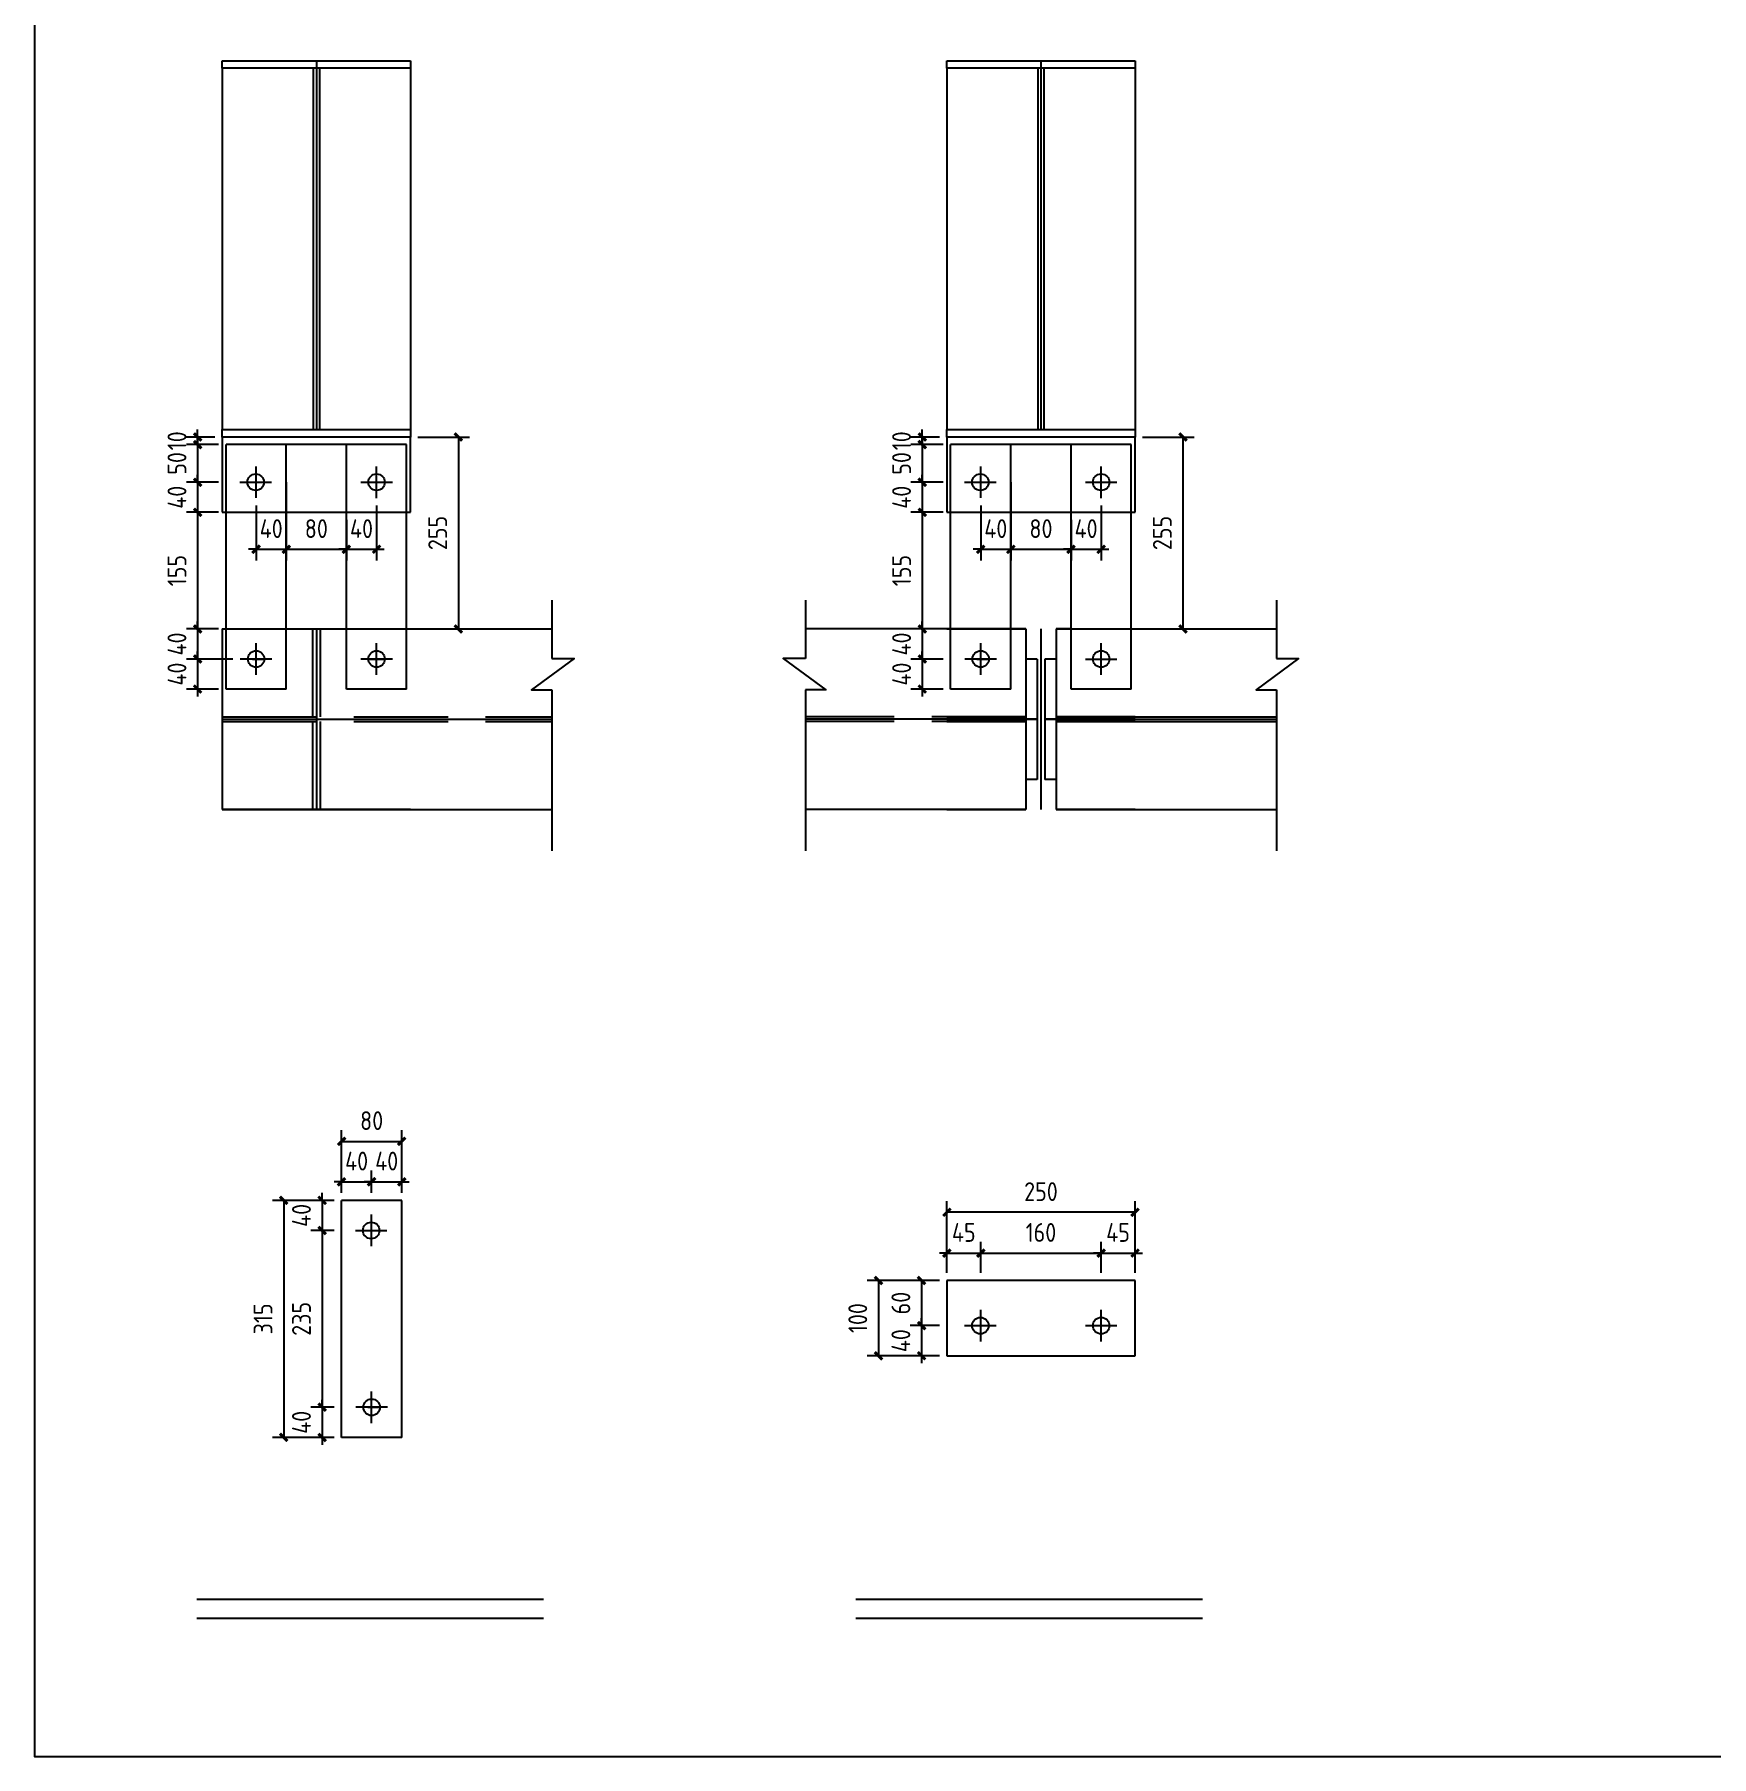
# Model space of a CAD drawing. Extents: x 564571 to 676920, y 109762 to 182243.
# Drawn here: x 570594 to 575051, y 164512 to 169089 of the extents above; entities that cross this region are included whole.
import ezdxf

# ---------------------------------------------------------------- set-up
doc = ezdxf.new("R2010")
doc.units = 0
doc.header["$LTSCALE"] = 1000
doc.header["$MEASUREMENT"] = 0
doc.linetypes.add('DASH', pattern=[0.35, 0.25, -0.1])
doc.styles.get("Standard").update_dxf_attribs({"font": 'gbenor.shx', "bigfont": 'gbcbig.shx'})
doc.dimstyles.get("Standard").update_dxf_attribs({"dimscale": 100, "dimtxt": 3.5, "dimasz": 1, "dimexe": 2.5, "dimexo": 3, "dimgap": 1.5, "dimtad": 1, "dimdec": 0, "dimzin": 0, "dimdsep": 46, "dimtxsty": 'Standard', "dimblk": 'ARCHTICK', "dimcen": 0.09, "dimadec": 0, "dimazin": 0, "dimtfac": 1, "dimtdec": 0, "dimtix": 1, "dimtmove": 2, "dimatfit": 3, "dimfxl": 1, "dimtolj": 1, "dimtzin": 0, "dimarcsym": 0})

# ---------------------------------------------------------------- blocks, each defined once
blk = doc.blocks.new('_ArchTick')
at = {"color": 0, "linetype": 'ByBlock', "const_width": 0.4}
blk.add_lwpolyline([(-0.5, -0.5), (0.5, 0.5)], dxfattribs=at)
blk = doc.blocks.new('*D282')
at = {"color": 3, "lineweight": -2}
for p, q in [((571027.9, 168019.3), (571027.9, 168039.3)), ((571073.3, 168019.3), (570997.9, 168019.3)), ((571083.3, 167999.3), (570997.9, 167999.3)), ((571027.9, 168019.3), (571027.9, 167999.3)), ((571027.9, 167999.3), (571027.9, 167979.3))]:
    blk.add_line(p, q, dxfattribs=at)
at = {"layer": 'Defpoints', "color": 0}
for p in [(571027.9, 167999.3), (571093.3, 168019.3), (571103.3, 167999.3)]:
    blk.add_point(p, dxfattribs=at)
at = {"color": 3, "lineweight": -2, "xscale": 20, "yscale": 20, "zscale": 20}
for p, rotation in [((571027.9, 168019.3), 270), ((571027.9, 167999.3), 90)]:
    blk.add_blockref('_ArchTick', p, dxfattribs=dict(at, rotation=rotation))
at = {"color": 0, "insert": (570972.9, 168009.3), "char_height": 50, "attachment_point": 5, "rotation": 90}
blk.add_mtext('\\A1;10', dxfattribs=at)
blk = doc.blocks.new('*D283')
at = {"color": 3, "lineweight": -2}
for p, q in [((571083.3, 167999.3), (570997.9, 167999.3)), ((571027.9, 167999.3), (571027.9, 168019.3)), ((571027.9, 167999.3), (571027.9, 167899.3)), ((571083.3, 167899.3), (570997.9, 167899.3)), ((571027.9, 167899.3), (571027.9, 167879.3))]:
    blk.add_line(p, q, dxfattribs=at)
at = {"layer": 'Defpoints', "color": 0}
for p in [(571103.3, 167999.3), (571027.9, 167899.3), (571103.3, 167899.3)]:
    blk.add_point(p, dxfattribs=at)
at = {"color": 3, "lineweight": -2, "xscale": 20, "yscale": 20, "zscale": 20}
for p, rotation in [((571027.9, 167999.3), 270), ((571027.9, 167899.3), 90)]:
    blk.add_blockref('_ArchTick', p, dxfattribs=dict(at, rotation=rotation))
at = {"color": 0, "insert": (570972.9, 167949.3), "char_height": 50, "attachment_point": 5, "rotation": 90}
blk.add_mtext('\\A1;50', dxfattribs=at)
blk = doc.blocks.new('*D284')
at = {"color": 3, "lineweight": -2}
for p, q in [((571083.3, 167899.3), (570997.9, 167899.3)), ((571027.9, 167899.3), (571027.9, 167919.3)), ((571027.9, 167899.3), (571027.9, 167819.3)), ((571083.3, 167819.3), (570997.9, 167819.3)), ((571027.9, 167819.3), (571027.9, 167799.3))]:
    blk.add_line(p, q, dxfattribs=at)
at = {"layer": 'Defpoints', "color": 0}
for p in [(571103.3, 167899.3), (571027.9, 167819.3), (571103.3, 167819.3)]:
    blk.add_point(p, dxfattribs=at)
at = {"color": 3, "lineweight": -2, "xscale": 20, "yscale": 20, "zscale": 20}
for p, rotation in [((571027.9, 167899.3), 270), ((571027.9, 167819.3), 90)]:
    blk.add_blockref('_ArchTick', p, dxfattribs=dict(at, rotation=rotation))
at = {"color": 0, "insert": (570972.9, 167859.3), "char_height": 50, "attachment_point": 5, "rotation": 90}
blk.add_mtext('\\A1;40', dxfattribs=at)
blk = doc.blocks.new('*D285')
at = {"color": 3, "lineweight": -2}
for p, q in [((571083.3, 167819.3), (570997.9, 167819.3)), ((571027.9, 167819.3), (571027.9, 167509.3)), ((571083.3, 167509.3), (570997.9, 167509.3))]:
    blk.add_line(p, q, dxfattribs=at)
at = {"layer": 'Defpoints', "color": 0}
for p in [(571103.3, 167819.3), (571027.9, 167509.3), (571103.3, 167509.3)]:
    blk.add_point(p, dxfattribs=at)
at = {"color": 3, "lineweight": -2, "xscale": 20, "yscale": 20, "zscale": 20}
for p, rotation in [((571027.9, 167819.3), 90), ((571027.9, 167509.3), 270)]:
    blk.add_blockref('_ArchTick', p, dxfattribs=dict(at, rotation=rotation))
at = {"color": 0, "insert": (570972.9, 167664.3), "char_height": 50, "attachment_point": 5, "rotation": 90}
blk.add_mtext('\\A1;155', dxfattribs=at)
blk = doc.blocks.new('*D286')
at = {"color": 3, "lineweight": -2}
for p, q in [((571027.9, 167509.3), (571027.9, 167529.3)), ((571083.3, 167509.3), (570997.9, 167509.3)), ((571027.9, 167509.3), (571027.9, 167429.3)), ((571121.3, 167429.3), (570997.9, 167429.3)), ((571027.9, 167429.3), (571027.9, 167409.3))]:
    blk.add_line(p, q, dxfattribs=at)
at = {"layer": 'Defpoints', "color": 0}
for p in [(571103.3, 167509.3), (571027.9, 167429.3), (571141.3, 167429.3)]:
    blk.add_point(p, dxfattribs=at)
at = {"color": 3, "lineweight": -2, "xscale": 20, "yscale": 20, "zscale": 20}
for p, rotation in [((571027.9, 167509.3), 270), ((571027.9, 167429.3), 90)]:
    blk.add_blockref('_ArchTick', p, dxfattribs=dict(at, rotation=rotation))
at = {"color": 0, "insert": (570972.9, 167469.3), "char_height": 50, "attachment_point": 5, "rotation": 90}
blk.add_mtext('\\A1;40', dxfattribs=at)
blk = doc.blocks.new('*D287')
at = {"color": 3, "lineweight": -2}
for p, q in [((571027.9, 167429.3), (571027.9, 167449.3)), ((571121.3, 167429.3), (570997.9, 167429.3)), ((571027.9, 167429.3), (571027.9, 167349.3)), ((571083.3, 167349.3), (570997.9, 167349.3)), ((571027.9, 167349.3), (571027.9, 167329.3))]:
    blk.add_line(p, q, dxfattribs=at)
at = {"layer": 'Defpoints', "color": 0}
for p in [(571141.3, 167429.3), (571027.9, 167349.3), (571103.3, 167349.3)]:
    blk.add_point(p, dxfattribs=at)
at = {"color": 3, "lineweight": -2, "xscale": 20, "yscale": 20, "zscale": 20}
for p, rotation in [((571027.9, 167429.3), 270), ((571027.9, 167349.3), 90)]:
    blk.add_blockref('_ArchTick', p, dxfattribs=dict(at, rotation=rotation))
at = {"color": 0, "insert": (570972.9, 167389.3), "char_height": 50, "attachment_point": 5, "rotation": 90}
blk.add_mtext('\\A1;40', dxfattribs=at)
blk = doc.blocks.new('*D288')
at = {"color": 3, "lineweight": -2}
for p, q in [((571613.3, 168019.3), (571750.8, 168019.3)), ((571720.8, 168019.3), (571720.8, 167509.3)), ((571613.3, 167509.3), (571750.8, 167509.3))]:
    blk.add_line(p, q, dxfattribs=at)
at = {"layer": 'Defpoints', "color": 0}
for p in [(571593.3, 168019.3), (571593.3, 167509.3), (571720.8, 167509.3)]:
    blk.add_point(p, dxfattribs=at)
at = {"color": 3, "lineweight": -2, "xscale": 20, "yscale": 20, "zscale": 20}
for p, rotation in [((571720.8, 168019.3), 90), ((571720.8, 167509.3), 270)]:
    blk.add_blockref('_ArchTick', p, dxfattribs=dict(at, rotation=rotation))
at = {"color": 0, "insert": (571665.8, 167764.3), "char_height": 50, "attachment_point": 5, "rotation": 90}
blk.add_mtext('\\A1;255', dxfattribs=at)
blk = doc.blocks.new('*D290')
at = {"color": 3, "lineweight": -2}
for p, q in [((572953.7, 168019.3), (572953.7, 168039.3)), ((572999.1, 168019.3), (572923.7, 168019.3)), ((573009.1, 167999.3), (572923.7, 167999.3)), ((572953.7, 168019.3), (572953.7, 167999.3)), ((572953.7, 167999.3), (572953.7, 167979.3))]:
    blk.add_line(p, q, dxfattribs=at)
at = {"layer": 'Defpoints', "color": 0}
for p in [(572953.7, 167999.3), (573019.1, 168019.3), (573029.1, 167999.3)]:
    blk.add_point(p, dxfattribs=at)
at = {"color": 3, "lineweight": -2, "xscale": 20, "yscale": 20, "zscale": 20}
for p, rotation in [((572953.7, 168019.3), 270), ((572953.7, 167999.3), 90)]:
    blk.add_blockref('_ArchTick', p, dxfattribs=dict(at, rotation=rotation))
at = {"color": 0, "insert": (572898.7, 168009.3), "char_height": 50, "attachment_point": 5, "rotation": 90}
blk.add_mtext('\\A1;10', dxfattribs=at)
blk = doc.blocks.new('*D291')
at = {"color": 3, "lineweight": -2}
for p, q in [((573009.1, 167999.3), (572923.7, 167999.3)), ((572953.7, 167999.3), (572953.7, 168019.3)), ((572953.7, 167999.3), (572953.7, 167899.3)), ((573009.1, 167899.3), (572923.7, 167899.3)), ((572953.7, 167899.3), (572953.7, 167879.3))]:
    blk.add_line(p, q, dxfattribs=at)
at = {"layer": 'Defpoints', "color": 0}
for p in [(573029.1, 167999.3), (572953.7, 167899.3), (573029.1, 167899.3)]:
    blk.add_point(p, dxfattribs=at)
at = {"color": 3, "lineweight": -2, "xscale": 20, "yscale": 20, "zscale": 20}
for p, rotation in [((572953.7, 167999.3), 270), ((572953.7, 167899.3), 90)]:
    blk.add_blockref('_ArchTick', p, dxfattribs=dict(at, rotation=rotation))
at = {"color": 0, "insert": (572898.7, 167949.3), "char_height": 50, "attachment_point": 5, "rotation": 90}
blk.add_mtext('\\A1;50', dxfattribs=at)
blk = doc.blocks.new('*D292')
at = {"color": 3, "lineweight": -2}
for p, q in [((573009.1, 167899.3), (572923.7, 167899.3)), ((572953.7, 167899.3), (572953.7, 167919.3)), ((572953.7, 167899.3), (572953.7, 167819.3)), ((573009.1, 167819.3), (572923.7, 167819.3)), ((572953.7, 167819.3), (572953.7, 167799.3))]:
    blk.add_line(p, q, dxfattribs=at)
at = {"layer": 'Defpoints', "color": 0}
for p in [(573029.1, 167899.3), (572953.7, 167819.3), (573029.1, 167819.3)]:
    blk.add_point(p, dxfattribs=at)
at = {"color": 3, "lineweight": -2, "xscale": 20, "yscale": 20, "zscale": 20}
for p, rotation in [((572953.7, 167899.3), 270), ((572953.7, 167819.3), 90)]:
    blk.add_blockref('_ArchTick', p, dxfattribs=dict(at, rotation=rotation))
at = {"color": 0, "insert": (572898.7, 167859.3), "char_height": 50, "attachment_point": 5, "rotation": 90}
blk.add_mtext('\\A1;40', dxfattribs=at)
blk = doc.blocks.new('*D293')
at = {"color": 3, "lineweight": -2}
for p, q in [((573009.1, 167819.3), (572923.7, 167819.3)), ((572953.7, 167819.3), (572953.7, 167509.3)), ((573009.1, 167509.3), (572923.7, 167509.3))]:
    blk.add_line(p, q, dxfattribs=at)
at = {"layer": 'Defpoints', "color": 0}
for p in [(573029.1, 167819.3), (572953.7, 167509.3), (573029.1, 167509.3)]:
    blk.add_point(p, dxfattribs=at)
at = {"color": 3, "lineweight": -2, "xscale": 20, "yscale": 20, "zscale": 20}
for p, rotation in [((572953.7, 167819.3), 90), ((572953.7, 167509.3), 270)]:
    blk.add_blockref('_ArchTick', p, dxfattribs=dict(at, rotation=rotation))
at = {"color": 0, "insert": (572898.7, 167664.3), "char_height": 50, "attachment_point": 5, "rotation": 90}
blk.add_mtext('\\A1;155', dxfattribs=at)
blk = doc.blocks.new('*D294')
at = {"color": 3, "lineweight": -2}
for p, q in [((572953.7, 167509.3), (572953.7, 167529.3)), ((573009.1, 167509.3), (572923.7, 167509.3)), ((572953.7, 167509.3), (572953.7, 167429.3)), ((573009.1, 167429.3), (572923.7, 167429.3)), ((572953.7, 167429.3), (572953.7, 167409.3))]:
    blk.add_line(p, q, dxfattribs=at)
at = {"layer": 'Defpoints', "color": 0}
for p in [(573029.1, 167509.3), (572953.7, 167429.3), (573029.1, 167429.3)]:
    blk.add_point(p, dxfattribs=at)
at = {"color": 3, "lineweight": -2, "xscale": 20, "yscale": 20, "zscale": 20}
for p, rotation in [((572953.7, 167509.3), 270), ((572953.7, 167429.3), 90)]:
    blk.add_blockref('_ArchTick', p, dxfattribs=dict(at, rotation=rotation))
at = {"color": 0, "insert": (572898.7, 167469.3), "char_height": 50, "attachment_point": 5, "rotation": 90}
blk.add_mtext('\\A1;40', dxfattribs=at)
blk = doc.blocks.new('*D295')
at = {"color": 3, "lineweight": -2}
for p, q in [((572953.7, 167429.3), (572953.7, 167449.3)), ((573009.1, 167429.3), (572923.7, 167429.3)), ((572953.7, 167429.3), (572953.7, 167349.3)), ((573009.1, 167349.3), (572923.7, 167349.3)), ((572953.7, 167349.3), (572953.7, 167329.3))]:
    blk.add_line(p, q, dxfattribs=at)
at = {"layer": 'Defpoints', "color": 0}
for p in [(573029.1, 167429.3), (572953.7, 167349.3), (573029.1, 167349.3)]:
    blk.add_point(p, dxfattribs=at)
at = {"color": 3, "lineweight": -2, "xscale": 20, "yscale": 20, "zscale": 20}
for p, rotation in [((572953.7, 167429.3), 270), ((572953.7, 167349.3), 90)]:
    blk.add_blockref('_ArchTick', p, dxfattribs=dict(at, rotation=rotation))
at = {"color": 0, "insert": (572898.7, 167389.3), "char_height": 50, "attachment_point": 5, "rotation": 90}
blk.add_mtext('\\A1;40', dxfattribs=at)
blk = doc.blocks.new('*D289')
at = {"color": 3, "lineweight": -2}
for p, q in [((573539.1, 168019.3), (573676.6, 168019.3)), ((573646.6, 168019.3), (573646.6, 167509.3)), ((573539.1, 167509.3), (573676.6, 167509.3))]:
    blk.add_line(p, q, dxfattribs=at)
at = {"layer": 'Defpoints', "color": 0}
for p in [(573519.1, 168019.3), (573519.1, 167509.3), (573646.6, 167509.3)]:
    blk.add_point(p, dxfattribs=at)
at = {"color": 3, "lineweight": -2, "xscale": 20, "yscale": 20, "zscale": 20}
for p, rotation in [((573646.6, 168019.3), 90), ((573646.6, 167509.3), 270)]:
    blk.add_blockref('_ArchTick', p, dxfattribs=dict(at, rotation=rotation))
at = {"color": 0, "insert": (573591.6, 167764.3), "char_height": 50, "attachment_point": 5, "rotation": 90}
blk.add_mtext('\\A1;255', dxfattribs=at)
blk = doc.blocks.new('*D296')
at = {"color": 3, "lineweight": -2}
for p, q in [((571183.3, 167837.4), (571183.3, 167690.9)), ((571263.3, 167839.3), (571263.3, 167690.9)), ((571183.3, 167720.9), (571163.3, 167720.9)), ((571183.3, 167720.9), (571263.3, 167720.9)), ((571263.3, 167720.9), (571283.3, 167720.9))]:
    blk.add_line(p, q, dxfattribs=at)
at = {"layer": 'Defpoints', "color": 0}
for p in [(571183.3, 167857.4), (571263.3, 167859.3), (571263.3, 167720.9)]:
    blk.add_point(p, dxfattribs=at)
at = {"color": 3, "lineweight": -2, "xscale": 20, "yscale": 20, "zscale": 20}
blk.add_blockref('_ArchTick', (571183.3, 167720.9), dxfattribs=at)
at = {"color": 3, "lineweight": -2, "xscale": 20, "yscale": 20, "zscale": 20, "rotation": 180}
blk.add_blockref('_ArchTick', (571263.3, 167720.9), dxfattribs=at)
at = {"color": 0, "insert": (571223.3, 167775.9), "char_height": 50, "attachment_point": 5}
blk.add_mtext('\\A1;40', dxfattribs=at)
blk = doc.blocks.new('*D297')
at = {"color": 3, "lineweight": -2}
for p, q in [((571263.3, 167839.3), (571263.3, 167690.9)), ((571423.3, 167799.3), (571423.3, 167690.9)), ((571263.3, 167720.9), (571423.3, 167720.9))]:
    blk.add_line(p, q, dxfattribs=at)
at = {"layer": 'Defpoints', "color": 0}
for p in [(571263.3, 167859.3), (571423.3, 167819.3), (571423.3, 167720.9)]:
    blk.add_point(p, dxfattribs=at)
at = {"color": 3, "lineweight": -2, "xscale": 20, "yscale": 20, "zscale": 20, "rotation": 180}
blk.add_blockref('_ArchTick', (571263.3, 167720.9), dxfattribs=at)
at = {"color": 3, "lineweight": -2, "xscale": 20, "yscale": 20, "zscale": 20}
blk.add_blockref('_ArchTick', (571423.3, 167720.9), dxfattribs=at)
at = {"color": 0, "insert": (571343.3, 167775.9), "char_height": 50, "attachment_point": 5}
blk.add_mtext('\\A1;80', dxfattribs=at)
blk = doc.blocks.new('*D298')
at = {"color": 3, "lineweight": -2}
for p, q in [((571423.3, 167799.3), (571423.3, 167690.9)), ((571503.3, 167837.3), (571503.3, 167690.9)), ((571423.3, 167720.9), (571403.3, 167720.9)), ((571423.3, 167720.9), (571503.3, 167720.9)), ((571503.3, 167720.9), (571523.3, 167720.9))]:
    blk.add_line(p, q, dxfattribs=at)
at = {"layer": 'Defpoints', "color": 0}
for p in [(571503.3, 167857.3), (571423.3, 167819.3), (571503.3, 167720.9)]:
    blk.add_point(p, dxfattribs=at)
at = {"color": 3, "lineweight": -2, "xscale": 20, "yscale": 20, "zscale": 20}
blk.add_blockref('_ArchTick', (571423.3, 167720.9), dxfattribs=at)
at = {"color": 3, "lineweight": -2, "xscale": 20, "yscale": 20, "zscale": 20, "rotation": 180}
blk.add_blockref('_ArchTick', (571503.3, 167720.9), dxfattribs=at)
at = {"color": 0, "insert": (571463.3, 167775.9), "char_height": 50, "attachment_point": 5}
blk.add_mtext('\\A1;40', dxfattribs=at)
blk = doc.blocks.new('*D299')
at = {"color": 3, "lineweight": -2}
for p, q in [((573109.1, 167837.4), (573109.1, 167690.9)), ((573189.1, 167839.3), (573189.1, 167690.9)), ((573109.1, 167720.9), (573089.1, 167720.9)), ((573109.1, 167720.9), (573189.1, 167720.9)), ((573189.1, 167720.9), (573209.1, 167720.9))]:
    blk.add_line(p, q, dxfattribs=at)
at = {"layer": 'Defpoints', "color": 0}
for p in [(573109.1, 167857.4), (573189.1, 167859.3), (573189.1, 167720.9)]:
    blk.add_point(p, dxfattribs=at)
at = {"color": 3, "lineweight": -2, "xscale": 20, "yscale": 20, "zscale": 20}
blk.add_blockref('_ArchTick', (573109.1, 167720.9), dxfattribs=at)
at = {"color": 3, "lineweight": -2, "xscale": 20, "yscale": 20, "zscale": 20, "rotation": 180}
blk.add_blockref('_ArchTick', (573189.1, 167720.9), dxfattribs=at)
at = {"color": 0, "insert": (573149.1, 167775.9), "char_height": 50, "attachment_point": 5}
blk.add_mtext('\\A1;40', dxfattribs=at)
blk = doc.blocks.new('*D300')
at = {"color": 3, "lineweight": -2}
for p, q in [((573189.1, 167839.3), (573189.1, 167690.9)), ((573349.1, 167799.3), (573349.1, 167690.9)), ((573189.1, 167720.9), (573349.1, 167720.9))]:
    blk.add_line(p, q, dxfattribs=at)
at = {"layer": 'Defpoints', "color": 0}
for p in [(573189.1, 167859.3), (573349.1, 167819.3), (573349.1, 167720.9)]:
    blk.add_point(p, dxfattribs=at)
at = {"color": 3, "lineweight": -2, "xscale": 20, "yscale": 20, "zscale": 20, "rotation": 180}
blk.add_blockref('_ArchTick', (573189.1, 167720.9), dxfattribs=at)
at = {"color": 3, "lineweight": -2, "xscale": 20, "yscale": 20, "zscale": 20}
blk.add_blockref('_ArchTick', (573349.1, 167720.9), dxfattribs=at)
at = {"color": 0, "insert": (573269.1, 167775.9), "char_height": 50, "attachment_point": 5}
blk.add_mtext('\\A1;80', dxfattribs=at)
blk = doc.blocks.new('*D301')
at = {"color": 3, "lineweight": -2}
for p, q in [((573349.1, 167799.3), (573349.1, 167690.9)), ((573429.1, 167837.3), (573429.1, 167690.9)), ((573349.1, 167720.9), (573329.1, 167720.9)), ((573349.1, 167720.9), (573429.1, 167720.9)), ((573429.1, 167720.9), (573449.1, 167720.9))]:
    blk.add_line(p, q, dxfattribs=at)
at = {"layer": 'Defpoints', "color": 0}
for p in [(573429.1, 167857.3), (573349.1, 167819.3), (573429.1, 167720.9)]:
    blk.add_point(p, dxfattribs=at)
at = {"color": 3, "lineweight": -2, "xscale": 20, "yscale": 20, "zscale": 20}
blk.add_blockref('_ArchTick', (573349.1, 167720.9), dxfattribs=at)
at = {"color": 3, "lineweight": -2, "xscale": 20, "yscale": 20, "zscale": 20, "rotation": 180}
blk.add_blockref('_ArchTick', (573429.1, 167720.9), dxfattribs=at)
at = {"color": 0, "insert": (573389.1, 167775.9), "char_height": 50, "attachment_point": 5}
blk.add_mtext('\\A1;40', dxfattribs=at)
blk = doc.blocks.new('*D302')
at = {"color": 3, "lineweight": -2}
for p, q in [((571390.3, 165990.6), (571328.8, 165990.6)), ((571358.8, 165990.6), (571358.8, 166010.6)), ((571358.8, 165990.6), (571358.8, 165910.6)), ((571390.3, 165910.6), (571328.8, 165910.6)), ((571358.8, 165910.6), (571358.8, 165890.6))]:
    blk.add_line(p, q, dxfattribs=at)
at = {"layer": 'Defpoints', "color": 0}
for p in [(571410.3, 165990.6), (571358.8, 165910.6), (571410.3, 165910.6)]:
    blk.add_point(p, dxfattribs=at)
at = {"color": 3, "lineweight": -2, "xscale": 20, "yscale": 20, "zscale": 20}
for p, rotation in [((571358.8, 165990.6), 270), ((571358.8, 165910.6), 90)]:
    blk.add_blockref('_ArchTick', p, dxfattribs=dict(at, rotation=rotation))
at = {"color": 0, "insert": (571303.8, 165950.6), "char_height": 50, "attachment_point": 5, "rotation": 90}
blk.add_mtext('\\A1;40', dxfattribs=at)
blk = doc.blocks.new('*D303')
at = {"color": 3, "lineweight": -2}
for p, q in [((571390.3, 165910.6), (571328.8, 165910.6)), ((571358.8, 165910.6), (571358.8, 165440.6)), ((571390.3, 165440.6), (571328.8, 165440.6))]:
    blk.add_line(p, q, dxfattribs=at)
at = {"layer": 'Defpoints', "color": 0}
for p in [(571410.3, 165910.6), (571358.8, 165440.6), (571410.3, 165440.6)]:
    blk.add_point(p, dxfattribs=at)
at = {"color": 3, "lineweight": -2, "xscale": 20, "yscale": 20, "zscale": 20}
for p, rotation in [((571358.8, 165910.6), 90), ((571358.8, 165440.6), 270)]:
    blk.add_blockref('_ArchTick', p, dxfattribs=dict(at, rotation=rotation))
at = {"color": 0, "insert": (571303.8, 165675.6), "char_height": 50, "attachment_point": 5, "rotation": 90}
blk.add_mtext('\\A1;235', dxfattribs=at)
blk = doc.blocks.new('*D304')
at = {"color": 3, "lineweight": -2}
for p, q in [((571390.3, 165440.6), (571328.8, 165440.6)), ((571358.8, 165440.6), (571358.8, 165460.6)), ((571358.8, 165440.6), (571358.8, 165360.6)), ((571390.3, 165360.6), (571328.8, 165360.6)), ((571358.8, 165360.6), (571358.8, 165340.6))]:
    blk.add_line(p, q, dxfattribs=at)
at = {"layer": 'Defpoints', "color": 0}
for p in [(571410.3, 165440.6), (571358.8, 165360.6), (571410.3, 165360.6)]:
    blk.add_point(p, dxfattribs=at)
at = {"color": 3, "lineweight": -2, "xscale": 20, "yscale": 20, "zscale": 20}
for p, rotation in [((571358.8, 165440.6), 270), ((571358.8, 165360.6), 90)]:
    blk.add_blockref('_ArchTick', p, dxfattribs=dict(at, rotation=rotation))
at = {"color": 0, "insert": (571303.8, 165400.6), "char_height": 50, "attachment_point": 5, "rotation": 90}
blk.add_mtext('\\A1;40', dxfattribs=at)
blk = doc.blocks.new('*D305')
at = {"color": 3, "lineweight": -2}
for p, q in [((571410.3, 166010.6), (571410.3, 166069.9)), ((571490.3, 166010.6), (571490.3, 166069.9)), ((571410.3, 166039.9), (571390.3, 166039.9)), ((571410.3, 166039.9), (571490.3, 166039.9)), ((571490.3, 166039.9), (571510.3, 166039.9))]:
    blk.add_line(p, q, dxfattribs=at)
at = {"layer": 'Defpoints', "color": 0}
for p in [(571490.3, 166039.9), (571410.3, 165990.6), (571490.3, 165990.6)]:
    blk.add_point(p, dxfattribs=at)
at = {"color": 3, "lineweight": -2, "xscale": 20, "yscale": 20, "zscale": 20}
blk.add_blockref('_ArchTick', (571410.3, 166039.9), dxfattribs=at)
at = {"color": 3, "lineweight": -2, "xscale": 20, "yscale": 20, "zscale": 20, "rotation": 180}
blk.add_blockref('_ArchTick', (571490.3, 166039.9), dxfattribs=at)
at = {"color": 0, "insert": (571450.3, 166094.9), "char_height": 50, "attachment_point": 5}
blk.add_mtext('\\A1;40', dxfattribs=at)
blk = doc.blocks.new('*D306')
at = {"color": 3, "lineweight": -2}
for p, q in [((571490.3, 166010.6), (571490.3, 166069.9)), ((571570.3, 166010.6), (571570.3, 166069.9)), ((571490.3, 166039.9), (571470.3, 166039.9)), ((571490.3, 166039.9), (571570.3, 166039.9)), ((571570.3, 166039.9), (571590.3, 166039.9))]:
    blk.add_line(p, q, dxfattribs=at)
at = {"layer": 'Defpoints', "color": 0}
for p in [(571570.3, 166039.9), (571490.3, 165990.6), (571570.3, 165990.6)]:
    blk.add_point(p, dxfattribs=at)
at = {"color": 3, "lineweight": -2, "xscale": 20, "yscale": 20, "zscale": 20}
blk.add_blockref('_ArchTick', (571490.3, 166039.9), dxfattribs=at)
at = {"color": 3, "lineweight": -2, "xscale": 20, "yscale": 20, "zscale": 20, "rotation": 180}
blk.add_blockref('_ArchTick', (571570.3, 166039.9), dxfattribs=at)
at = {"color": 0, "insert": (571530.3, 166094.9), "char_height": 50, "attachment_point": 5}
blk.add_mtext('\\A1;40', dxfattribs=at)
blk = doc.blocks.new('*D307')
at = {"color": 3, "lineweight": -2}
for p, q in [((571390.3, 165990.6), (571226.6, 165990.6)), ((571256.6, 165990.6), (571256.6, 165360.6)), ((571390.3, 165360.6), (571226.6, 165360.6))]:
    blk.add_line(p, q, dxfattribs=at)
at = {"layer": 'Defpoints', "color": 0}
for p in [(571410.3, 165990.6), (571256.6, 165360.6), (571410.3, 165360.6)]:
    blk.add_point(p, dxfattribs=at)
at = {"color": 3, "lineweight": -2, "xscale": 20, "yscale": 20, "zscale": 20}
for p, rotation in [((571256.6, 165990.6), 90), ((571256.6, 165360.6), 270)]:
    blk.add_blockref('_ArchTick', p, dxfattribs=dict(at, rotation=rotation))
at = {"color": 0, "insert": (571201.6, 165675.6), "char_height": 50, "attachment_point": 5, "rotation": 90}
blk.add_mtext('\\A1;315', dxfattribs=at)
blk = doc.blocks.new('*D308')
at = {"color": 3, "lineweight": -2}
for p, q in [((571410.3, 166010.6), (571410.3, 166177.4)), ((571570.3, 166010.6), (571570.3, 166177.4)), ((571410.3, 166147.4), (571570.3, 166147.4))]:
    blk.add_line(p, q, dxfattribs=at)
at = {"layer": 'Defpoints', "color": 0}
for p in [(571570.3, 166147.4), (571410.3, 165990.6), (571570.3, 165990.6)]:
    blk.add_point(p, dxfattribs=at)
at = {"color": 3, "lineweight": -2, "xscale": 20, "yscale": 20, "zscale": 20, "rotation": 180}
blk.add_blockref('_ArchTick', (571410.3, 166147.4), dxfattribs=at)
at = {"color": 3, "lineweight": -2, "xscale": 20, "yscale": 20, "zscale": 20}
blk.add_blockref('_ArchTick', (571570.3, 166147.4), dxfattribs=at)
at = {"color": 0, "insert": (571490.3, 166202.4), "char_height": 50, "attachment_point": 5}
blk.add_mtext('\\A1;80', dxfattribs=at)
blk = doc.blocks.new('*D309')
at = {"color": 3, "lineweight": -2}
for p, q in [((572999.1, 165777.6), (572921.8, 165777.6)), ((572951.8, 165777.6), (572951.8, 165657.6)), ((572999.1, 165657.6), (572921.8, 165657.6))]:
    blk.add_line(p, q, dxfattribs=at)
at = {"layer": 'Defpoints', "color": 0}
for p in [(573019.1, 165777.6), (572951.8, 165657.6), (573019.1, 165657.6)]:
    blk.add_point(p, dxfattribs=at)
at = {"color": 3, "lineweight": -2, "xscale": 20, "yscale": 20, "zscale": 20}
for p, rotation in [((572951.8, 165777.6), 90), ((572951.8, 165657.6), 270)]:
    blk.add_blockref('_ArchTick', p, dxfattribs=dict(at, rotation=rotation))
at = {"color": 0, "insert": (572896.8, 165717.6), "char_height": 50, "attachment_point": 5, "rotation": 90}
blk.add_mtext('\\A1;60', dxfattribs=at)
blk = doc.blocks.new('*D310')
at = {"color": 3, "lineweight": -2}
for p, q in [((572999.1, 165657.6), (572921.8, 165657.6)), ((572951.8, 165657.6), (572951.8, 165677.6)), ((572951.8, 165657.6), (572951.8, 165577.6)), ((572999.1, 165577.6), (572921.8, 165577.6)), ((572951.8, 165577.6), (572951.8, 165557.6))]:
    blk.add_line(p, q, dxfattribs=at)
at = {"layer": 'Defpoints', "color": 0}
for p in [(573019.1, 165657.6), (572951.8, 165577.6), (573019.1, 165577.6)]:
    blk.add_point(p, dxfattribs=at)
at = {"color": 3, "lineweight": -2, "xscale": 20, "yscale": 20, "zscale": 20}
for p, rotation in [((572951.8, 165657.6), 270), ((572951.8, 165577.6), 90)]:
    blk.add_blockref('_ArchTick', p, dxfattribs=dict(at, rotation=rotation))
at = {"color": 0, "insert": (572896.8, 165617.6), "char_height": 50, "attachment_point": 5, "rotation": 90}
blk.add_mtext('\\A1;40', dxfattribs=at)
blk = doc.blocks.new('*D311')
at = {"color": 3, "lineweight": -2}
for p, q in [((573019.1, 165797.6), (573019.1, 165880.3)), ((573109.1, 165797.6), (573109.1, 165880.3)), ((573019.1, 165850.3), (572999.1, 165850.3)), ((573019.1, 165850.3), (573109.1, 165850.3)), ((573109.1, 165850.3), (573129.1, 165850.3))]:
    blk.add_line(p, q, dxfattribs=at)
at = {"layer": 'Defpoints', "color": 0}
for p in [(573109.1, 165850.3), (573019.1, 165777.6), (573109.1, 165777.6)]:
    blk.add_point(p, dxfattribs=at)
at = {"color": 3, "lineweight": -2, "xscale": 20, "yscale": 20, "zscale": 20}
blk.add_blockref('_ArchTick', (573019.1, 165850.3), dxfattribs=at)
at = {"color": 3, "lineweight": -2, "xscale": 20, "yscale": 20, "zscale": 20, "rotation": 180}
blk.add_blockref('_ArchTick', (573109.1, 165850.3), dxfattribs=at)
at = {"color": 0, "insert": (573064.1, 165905.3), "char_height": 50, "attachment_point": 5}
blk.add_mtext('\\A1;45', dxfattribs=at)
blk = doc.blocks.new('*D312')
at = {"color": 3, "lineweight": -2}
for p, q in [((573109.1, 165797.6), (573109.1, 165880.3)), ((573429.1, 165797.6), (573429.1, 165880.3)), ((573109.1, 165850.3), (573429.1, 165850.3))]:
    blk.add_line(p, q, dxfattribs=at)
at = {"layer": 'Defpoints', "color": 0}
for p in [(573429.1, 165850.3), (573109.1, 165777.6), (573429.1, 165777.6)]:
    blk.add_point(p, dxfattribs=at)
at = {"color": 3, "lineweight": -2, "xscale": 20, "yscale": 20, "zscale": 20, "rotation": 180}
blk.add_blockref('_ArchTick', (573109.1, 165850.3), dxfattribs=at)
at = {"color": 3, "lineweight": -2, "xscale": 20, "yscale": 20, "zscale": 20}
blk.add_blockref('_ArchTick', (573429.1, 165850.3), dxfattribs=at)
at = {"color": 0, "insert": (573269.1, 165905.3), "char_height": 50, "attachment_point": 5}
blk.add_mtext('\\A1;160', dxfattribs=at)
blk = doc.blocks.new('*D313')
at = {"color": 3, "lineweight": -2}
for p, q in [((573429.1, 165797.6), (573429.1, 165880.3)), ((573519.1, 165797.6), (573519.1, 165880.3)), ((573429.1, 165850.3), (573409.1, 165850.3)), ((573429.1, 165850.3), (573519.1, 165850.3)), ((573519.1, 165850.3), (573539.1, 165850.3))]:
    blk.add_line(p, q, dxfattribs=at)
at = {"layer": 'Defpoints', "color": 0}
for p in [(573519.1, 165850.3), (573429.1, 165777.6), (573519.1, 165777.6)]:
    blk.add_point(p, dxfattribs=at)
at = {"color": 3, "lineweight": -2, "xscale": 20, "yscale": 20, "zscale": 20}
blk.add_blockref('_ArchTick', (573429.1, 165850.3), dxfattribs=at)
at = {"color": 3, "lineweight": -2, "xscale": 20, "yscale": 20, "zscale": 20, "rotation": 180}
blk.add_blockref('_ArchTick', (573519.1, 165850.3), dxfattribs=at)
at = {"color": 0, "insert": (573474.1, 165905.3), "char_height": 50, "attachment_point": 5}
blk.add_mtext('\\A1;45', dxfattribs=at)
blk = doc.blocks.new('*D314')
at = {"color": 3, "lineweight": -2}
for p, q in [((572999.1, 165777.6), (572807.3, 165777.6)), ((572837.3, 165777.6), (572837.3, 165577.6)), ((572999.1, 165577.6), (572807.3, 165577.6))]:
    blk.add_line(p, q, dxfattribs=at)
at = {"layer": 'Defpoints', "color": 0}
for p in [(573019.1, 165777.6), (572837.3, 165577.6), (573019.1, 165577.6)]:
    blk.add_point(p, dxfattribs=at)
at = {"color": 3, "lineweight": -2, "xscale": 20, "yscale": 20, "zscale": 20}
for p, rotation in [((572837.3, 165777.6), 90), ((572837.3, 165577.6), 270)]:
    blk.add_blockref('_ArchTick', p, dxfattribs=dict(at, rotation=rotation))
at = {"color": 0, "insert": (572782.3, 165677.6), "char_height": 50, "attachment_point": 5, "rotation": 90}
blk.add_mtext('\\A1;100', dxfattribs=at)
blk = doc.blocks.new('*D315')
at = {"color": 3, "lineweight": -2}
for p, q in [((573019.1, 165797.6), (573019.1, 165988.8)), ((573519.1, 165797.6), (573519.1, 165988.8)), ((573519.1, 165958.8), (573019.1, 165958.8))]:
    blk.add_line(p, q, dxfattribs=at)
at = {"layer": 'Defpoints', "color": 0}
for p in [(573019.1, 165958.8), (573019.1, 165777.6), (573519.1, 165777.6)]:
    blk.add_point(p, dxfattribs=at)
at = {"color": 3, "lineweight": -2, "xscale": 20, "yscale": 20, "zscale": 20, "rotation": 180}
blk.add_blockref('_ArchTick', (573019.1, 165958.8), dxfattribs=at)
at = {"color": 3, "lineweight": -2, "xscale": 20, "yscale": 20, "zscale": 20}
blk.add_blockref('_ArchTick', (573519.1, 165958.8), dxfattribs=at)
at = {"color": 0, "insert": (573269.1, 166013.8), "char_height": 50, "attachment_point": 5}
blk.add_mtext('\\A1;250', dxfattribs=at)

msp = doc.modelspace()

# ---------------------------------------------------------------- linework, layer by layer
for p, q in [((571093.3, 169019.3), (571593.3, 169019.3)), ((571093.3, 168999.3), (571093.3, 169019.3)), ((571593.3, 168999.3), (571093.3, 168999.3)), ((571093.3, 168999.3), (571093.3, 168039.3)), ((571335.3, 168999.3), (571335.3, 168039.3)), ((571351.3, 168999.3), (571351.3, 168039.3)), ((571593.3, 169019.3), (571593.3, 168999.3)), ((571593.3, 168999.3), (571593.3, 168039.3)), ((573019.1, 169019.3), (573519.1, 169019.3)), ((573019.1, 168999.3), (573019.1, 169019.3)), ((573519.1, 168999.3), (573019.1, 168999.3)), ((573019.1, 168999.3), (573019.1, 168039.3)), ((573261.1, 168999.3), (573261.1, 168039.3)), ((573277.1, 168999.3), (573277.1, 168039.3)), ((573519.1, 169019.3), (573519.1, 168999.3)), ((573519.1, 168999.3), (573519.1, 168039.3)), ((571093.3, 168019.3), (571093.3, 168039.3)), ((571093.3, 168039.3), (571593.3, 168039.3)), ((571593.3, 168039.3), (571593.3, 168019.3)), ((573019.1, 168019.3), (573019.1, 168039.3)), ((573019.1, 168039.3), (573519.1, 168039.3)), ((573519.1, 168039.3), (573519.1, 168019.3)), ((571343.3, 168019.3), (571093.3, 168019.3)), ((571093.3, 168019.3), (571093.3, 167819.3)), ((571103.3, 167349.3), (571103.3, 167999.3)), ((571583.3, 167999.3), (571103.3, 167999.3)), ((571263.3, 167349.3), (571263.3, 167999.3)), ((571593.3, 168019.3), (571343.3, 168019.3)), ((571423.3, 167349.3), (571423.3, 167999.3)), ((571583.3, 167349.3), (571583.3, 167999.3)), ((571593.3, 167819.3), (571593.3, 168019.3)), ((573269.1, 168019.3), (573019.1, 168019.3)), ((573019.1, 168019.3), (573019.1, 167819.3)), ((573029.1, 167349.3), (573029.1, 167999.3)), ((573509.1, 167999.3), (573029.1, 167999.3)), ((573189.1, 167349.3), (573189.1, 167999.3)), ((573519.1, 168019.3), (573269.1, 168019.3)), ((573349.1, 167349.3), (573349.1, 167999.3)), ((573509.1, 167349.3), (573509.1, 167999.3)), ((573519.1, 167819.3), (573519.1, 168019.3)), ((571183.3, 167857.4), (571183.3, 167941.3)), ((571503.3, 167857.3), (571503.3, 167941.3)), ((573109.1, 167857.4), (573109.1, 167941.3)), ((573429.1, 167857.3), (573429.1, 167941.3)), ((571140.1, 167899.3), (571224.1, 167899.3)), ((571263.3, 167899.3), (571263.3, 167819.3)), ((571461.3, 167899.3), (571545.3, 167899.3)), ((573066, 167899.3), (573150, 167899.3)), ((573189.1, 167899.3), (573189.1, 167819.3)), ((573387.1, 167899.3), (573471.1, 167899.3)), ((571093.3, 167819.3), (571593.3, 167819.3)), ((573019.1, 167819.3), (573519.1, 167819.3)), ((571969, 167585.9), (571969, 167430.3)), ((572643.5, 167585.9), (572643.5, 167430.3)), ((573894.8, 167585.9), (573894.8, 167430.3)), ((571093.3, 167509.3), (571093.3, 167029.3)), ((571093.3, 167509.3), (571263.3, 167509.3)), ((571263.3, 167509.3), (571969, 167509.3)), ((573229.1, 167509.3), (572643.5, 167509.3)), ((573019.1, 167509.3), (573189.1, 167509.3)), ((573189.1, 167509.3), (573229.1, 167509.3)), ((573229.1, 167509.3), (573229.1, 167029.3)), ((573349.1, 167509.3), (573309.1, 167509.3)), ((573309.1, 167509.3), (573309.1, 167029.3)), ((573309.1, 167509.3), (573894.8, 167509.3)), ((571183.3, 167387.3), (571183.3, 167471.3)), ((571503.3, 167387.3), (571503.3, 167471.3)), ((573109.1, 167387.3), (573109.1, 167471.3)), ((573429.1, 167387.3), (573429.1, 167471.3)), ((571225.3, 167429.3), (571141.3, 167429.3)), ((571173.3, 167429.3), (571205.3, 167429.3)), ((571545.3, 167429.3), (571461.3, 167429.3)), ((571481.3, 167429.3), (571525.3, 167429.3)), ((573151.1, 167429.3), (573067.1, 167429.3)), ((573099.1, 167429.3), (573131.1, 167429.3)), ((573259.1, 167429.3), (573229.1, 167429.3)), ((573259.1, 167429.3), (573259.1, 167109.3)), ((573279.1, 167429.3), (573279.1, 167109.3)), ((573309.1, 167429.3), (573279.1, 167429.3)), ((573387.1, 167429.3), (573471.1, 167429.3)), ((571263.3, 167349.3), (571103.3, 167349.3)), ((571583.3, 167349.3), (571423.3, 167349.3)), ((571969, 167347.6), (571969, 166919.8)), ((572643.5, 167347.6), (572643.5, 166919.8)), ((573189.1, 167349.3), (573029.1, 167349.3)), ((573509.1, 167349.3), (573349.1, 167349.3)), ((573894.8, 167347.6), (573894.8, 166919.8)), ((573019.1, 167275.3), (573229.1, 167275.3)), ((573019.1, 167263.3), (573229.1, 167263.3)), ((573309.1, 167275.3), (573894.8, 167275.3)), ((573309.1, 167263.3), (573894.8, 167263.3)), ((573259.1, 167109.3), (573229.1, 167109.3)), ((573309.1, 167109.3), (573279.1, 167109.3)), ((571593.3, 167029.3), (571093.3, 167029.3)), ((571093.3, 167029.3), (571969, 167029.3)), ((573229.1, 167029.3), (572643.5, 167029.3)), ((573019.1, 167029.3), (573229.1, 167029.3)), ((573229.1, 167029.3), (573019.1, 167029.3)), ((573519.1, 167029.3), (573309.1, 167029.3)), ((573519.1, 167029.3), (573309.1, 167029.3)), ((573309.1, 167029.3), (573894.8, 167029.3)), ((571570.3, 165990.6), (571410.3, 165990.6)), ((571410.3, 165360.6), (571410.3, 165990.6)), ((571570.3, 165360.6), (571570.3, 165990.6)), ((571490.3, 165868.7), (571490.3, 165952.6)), ((571447.1, 165910.6), (571531.1, 165910.6)), ((573519.1, 165777.6), (573019.1, 165777.6)), ((573019.1, 165777.6), (573019.1, 165577.6)), ((573519.1, 165577.6), (573519.1, 165777.6)), ((573109.1, 165615.6), (573109.1, 165699.6)), ((573429.1, 165615.6), (573429.1, 165699.6)), ((573066, 165657.6), (573150, 165657.6)), ((573387.1, 165657.6), (573471.1, 165657.6)), ((573019.1, 165577.6), (573519.1, 165577.6)), ((571490.3, 165398.6), (571490.3, 165482.6)), ((571532.3, 165440.6), (571448.3, 165440.6)), ((571480.3, 165440.6), (571512.3, 165440.6)), ((571570.3, 165360.6), (571410.3, 165360.6)), ((571025.4, 164930.4), (571946.9, 164930.4)), ((572777.1, 164930.4), (573698.6, 164930.4)), ((571025.4, 164880.4), (571946.9, 164880.4)), ((572777.1, 164880.4), (573698.6, 164880.4))]:
    msp.add_line(p, q)
at = {"color": 1}
for p, q in [((571343.3, 169019.3), (571343.3, 168039.3)), ((573269.1, 169019.3), (573269.1, 168039.3)), ((571343.3, 167509.3), (571343.3, 167029.3)), ((573269.1, 167509.3), (573269.1, 167029.3)), ((571093.3, 167269.3), (571969, 167269.3)), ((573259.1, 167269.3), (572643.5, 167269.3)), ((573019.1, 167269.3), (573259.1, 167269.3)), ((573519.1, 167269.3), (573279.1, 167269.3)), ((573279.1, 167269.3), (573894.8, 167269.3))]:
    msp.add_line(p, q, dxfattribs=at)
at = {"linetype": 'DASH'}
for p, q in [((571333.3, 167509.3), (571333.3, 167275.3)), ((571353.3, 167509.3), (571353.3, 167275.3)), ((571093.3, 167275.3), (571969, 167275.3)), ((571093.3, 167263.3), (571969, 167263.3)), ((571333.3, 167263.3), (571333.3, 167029.3)), ((571353.3, 167263.3), (571353.3, 167029.3)), ((573229.1, 167275.3), (572643.5, 167275.3)), ((573229.1, 167263.3), (572643.5, 167263.3)), ((573519.1, 167275.3), (573309.1, 167275.3)), ((573519.1, 167263.3), (573309.1, 167263.3))]:
    msp.add_line(p, q, dxfattribs=at)
msp.add_lwpolyline([(578019.1, 169762.3), (570594.1, 169762.3), (570594.1, 164512.3), (578019.1, 164512.3)], close=True)
for points in [[(571969, 167430.3), (572028.2, 167430.3), (571915, 167347.6), (571969, 167347.6)], [(572643.5, 167430.3), (572584.3, 167430.3), (572697.4, 167347.6), (572643.5, 167347.6)], [(573894.8, 167430.3), (573954, 167430.3), (573840.9, 167347.6), (573894.8, 167347.6)]]:
    msp.add_lwpolyline(points)
for centre in [(571182.1, 167899.3), (571503.3, 167899.3), (573108, 167899.3), (573429.1, 167899.3), (571183.3, 167429.3), (571503.3, 167429.3), (573109.1, 167429.3), (573429.1, 167429.3), (571489.1, 165910.6), (573108, 165657.6), (573429.1, 165657.6), (571490.3, 165440.6)]:
    msp.add_circle(centre, 22)

# ---------------------------------------------------------------- dimensions: what is measured, and where the dimension line sits
for base, p1, p2, picture, middle in [((571027.9, 167999.3), (571093.3, 168019.3), (571103.3, 167999.3), '*D282', (570972.9, 168009.3)), ((571720.8, 167509.3), (571593.3, 168019.3), (571593.3, 167509.3), '*D288', (571665.8, 167764.3)), ((572953.7, 167999.3), (573019.1, 168019.3), (573029.1, 167999.3), '*D290', (572898.7, 168009.3)), ((573646.6, 167509.3), (573519.1, 168019.3), (573519.1, 167509.3), '*D289', (573591.6, 167764.3)), ((571027.9, 167899.3), (571103.3, 167999.3), (571103.3, 167899.3), '*D283', (570972.9, 167949.3)), ((572953.7, 167899.3), (573029.1, 167999.3), (573029.1, 167899.3), '*D291', (572898.7, 167949.3)), ((571027.9, 167819.3), (571103.3, 167899.3), (571103.3, 167819.3), '*D284', (570972.9, 167859.3)), ((572953.7, 167819.3), (573029.1, 167899.3), (573029.1, 167819.3), '*D292', (572898.7, 167859.3)), ((571027.9, 167509.3), (571103.3, 167819.3), (571103.3, 167509.3), '*D285', (570972.9, 167664.3)), ((572953.7, 167509.3), (573029.1, 167819.3), (573029.1, 167509.3), '*D293', (572898.7, 167664.3)), ((571027.9, 167429.3), (571103.3, 167509.3), (571141.3, 167429.3), '*D286', (570972.9, 167469.3)), ((572953.7, 167429.3), (573029.1, 167509.3), (573029.1, 167429.3), '*D294', (572898.7, 167469.3)), ((571027.9, 167349.3), (571141.3, 167429.3), (571103.3, 167349.3), '*D287', (570972.9, 167389.3)), ((572953.7, 167349.3), (573029.1, 167429.3), (573029.1, 167349.3), '*D295', (572898.7, 167389.3)), ((571358.8, 165910.6), (571410.3, 165990.6), (571410.3, 165910.6), '*D302', (571303.8, 165950.6)), ((571358.8, 165440.6), (571410.3, 165910.6), (571410.3, 165440.6), '*D303', (571303.8, 165675.6)), ((572951.8, 165657.6), (573019.1, 165777.6), (573019.1, 165657.6), '*D309', (572896.8, 165717.6)), ((572951.8, 165577.6), (573019.1, 165657.6), (573019.1, 165577.6), '*D310', (572896.8, 165617.6)), ((571358.8, 165360.6), (571410.3, 165440.6), (571410.3, 165360.6), '*D304', (571303.8, 165400.6))]:
    dim = msp.add_linear_dim(base=base, p1=p1, p2=p2, angle=90, dimstyle='Standard', override={"dimtxt": 0.5, "dimasz": 0.2, "dimexe": 0.3, "dimexo": 0.2, "dimgap": 0.3, "dimlfac": 0.5, "dimclrd": 3, "dimclre": 3})
    dim.commit()
    dim.dimension.update_dxf_attribs({"geometry": picture, "text_midpoint": middle})
for base, p1, p2, picture, middle in [((571263.3, 167720.9), (571183.3, 167857.4), (571263.3, 167859.3), '*D296', (571223.3, 167775.9)), ((571423.3, 167720.9), (571263.3, 167859.3), (571423.3, 167819.3), '*D297', (571343.3, 167775.9)), ((571503.3, 167720.9), (571423.3, 167819.3), (571503.3, 167857.3), '*D298', (571463.3, 167775.9)), ((573189.1, 167720.9), (573109.1, 167857.4), (573189.1, 167859.3), '*D299', (573149.1, 167775.9)), ((573349.1, 167720.9), (573189.1, 167859.3), (573349.1, 167819.3), '*D300', (573269.1, 167775.9)), ((573429.1, 167720.9), (573349.1, 167819.3), (573429.1, 167857.3), '*D301', (573389.1, 167775.9)), ((571490.3, 166039.9), (571410.3, 165990.6), (571490.3, 165990.6), '*D305', (571450.3, 166094.9)), ((571570.3, 166039.9), (571490.3, 165990.6), (571570.3, 165990.6), '*D306', (571530.3, 166094.9)), ((573109.1, 165850.3), (573019.1, 165777.6), (573109.1, 165777.6), '*D311', (573064.1, 165905.3)), ((573429.1, 165850.3), (573109.1, 165777.6), (573429.1, 165777.6), '*D312', (573269.1, 165905.3)), ((573519.1, 165850.3), (573429.1, 165777.6), (573519.1, 165777.6), '*D313', (573474.1, 165905.3))]:
    dim = msp.add_linear_dim(base=base, p1=p1, p2=p2, dimstyle='Standard', override={"dimtxt": 0.5, "dimasz": 0.2, "dimexe": 0.3, "dimexo": 0.2, "dimgap": 0.3, "dimlfac": 0.5, "dimclrd": 3, "dimclre": 3})
    dim.commit()
    dim.dimension.update_dxf_attribs({"geometry": picture, "text_midpoint": middle})
for p1, p2, distance, picture, middle in [((571410.3, 165990.6), (571570.3, 165990.6), 156.7, '*D308', (571490.3, 166202.4)), ((573519.1, 165777.6), (573019.1, 165777.6), -181.2, '*D315', (573269.1, 166013.8)), ((571410.3, 165990.6), (571410.3, 165360.6), -153.7, '*D307', (571201.6, 165675.6)), ((573019.1, 165777.6), (573019.1, 165577.6), -181.9, '*D314', (572782.3, 165677.6))]:
    dim = msp.add_aligned_dim(p1=p1, p2=p2, distance=distance, dimstyle='Standard', override={"dimtxt": 0.5, "dimasz": 0.2, "dimexe": 0.3, "dimexo": 0.2, "dimgap": 0.3, "dimlfac": 0.5, "dimclrd": 3, "dimclre": 3})
    dim.commit()
    dim.dimension.update_dxf_attribs({"geometry": picture, "text_midpoint": middle})

doc.saveas('drawing.dxf')
